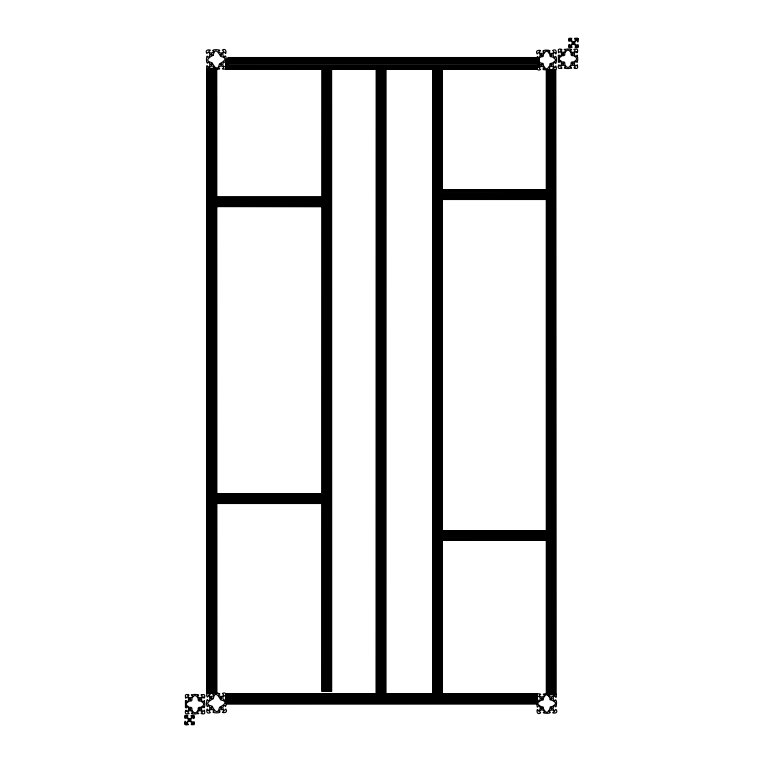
<?xml version="1.0" encoding="UTF-8"?>
<svg xmlns="http://www.w3.org/2000/svg" width="763" height="763" viewBox="0 0 763 763"><rect width="100%" height="100%" fill="white"/><g stroke="black" fill="none" stroke-linecap="round" stroke-linejoin="round"><path stroke-width="1.14" d="M212.515 68.737C213.707 69.757 222.853 69.252 218.685 68.145C218.256 65.399 224.026 65.341 223.626 68.145C218.914 69.109 229.034 70.845 225.81 65.513C223.597 69.7 220.85 62.213 224.932 61.898C225.838 66.4 227.202 55.604 225.009 55.852C224.246 60.411 220.65 51.455 224.932 52.227C225.896 56.948 227.632 46.829 222.3 50.053C226.487 52.256 219 55.012 218.685 50.921C223.187 50.015 212.391 48.66 212.639 50.844C217.197 51.617 208.242 55.203 209.014 50.921C213.735 49.967 203.616 48.222 206.84 53.553C209.043 49.366 211.79 56.863 207.708 57.168C206.802 52.676 205.447 63.463 207.631 63.215C208.404 58.665 211.99 67.621 207.708 66.839C206.515 62.032 205.314 72.809 210.454 68.737M552.546 694.263C557.686 690.191 556.485 700.968 555.292 696.161C551.01 695.379 554.596 704.335 555.369 699.785C557.553 699.537 556.198 710.324 555.292 705.832C553.747 705.365 552.555 708.264 553.423 709.542C555.493 713.5 554.73 708.255 556.284 709.714C559.212 714.673 549.322 713.033 553.986 712.079C554.758 707.797 545.803 711.383 550.361 712.156C550.609 714.34 539.813 712.985 544.315 712.079C544.782 710.534 541.873 709.342 540.605 710.21C536.647 712.28 541.892 711.517 540.423 713.071C535.473 715.999 537.114 706.109 538.068 710.773C539.67 711.211 540.929 708.112 539.775 706.872C537.991 703.476 537.19 710.277 537.009 705.079L537.009 693.805L226.144 693.805L226.144 703.858L537.009 703.848M212.515 68.508L213.955 68.145C214.47 63.834 205.705 67.468 210.454 68.508M550.485 694.492L549.045 694.855C548.53 699.166 557.295 695.532 552.546 694.492M548.225 69.652C553.423 69.471 546.623 68.67 550.018 66.886C551.258 65.742 554.358 66.991 553.919 68.594L552.479 68.966L552.546 694.568M210.407 693.529C207.422 691.879 205.295 695.16 207.412 697.144C208.452 692.394 212.085 701.159 207.774 700.653C206.868 696.152 205.505 706.948 207.698 706.691C208.461 702.141 212.057 711.097 207.774 710.315C206.811 705.603 205.075 715.723 210.407 712.499C206.22 710.296 213.716 707.539 214.022 711.621C209.52 712.537 220.316 713.891 220.068 711.698C215.519 710.935 224.475 707.339 223.693 711.621C218.971 712.585 229.1 714.321 225.867 708.989C223.664 713.176 220.917 705.689 224.999 705.374C225.905 709.876 227.269 699.08 225.075 699.328C224.312 703.887 220.717 694.931 224.999 695.703C225.962 700.424 227.698 690.305 222.367 693.529C226.554 695.732 219.067 698.488 218.752 694.406C223.254 693.491 212.457 692.136 212.705 694.33C217.255 695.093 208.299 698.679 209.081 694.406L210.521 694.034L210.426 68.432M537.638 63.787C538.678 59.037 542.312 67.802 538.001 67.297C537.038 62.576 535.302 72.695 540.633 69.471C536.446 67.268 543.933 64.512 544.248 68.594C541.453 68.346 543.609 70.339 545.001 69.652L555.969 69.538C557.028 68.06 555.493 63.644 554.997 67.525C552.298 66.944 552.65 62.146 555.226 62.347C556.132 66.848 557.495 56.052 555.302 56.309C554.539 60.859 550.943 51.903 555.226 52.685C556.189 57.397 557.925 47.277 552.593 50.501C556.78 52.704 549.284 55.461 548.979 51.379C553.48 50.463 542.684 49.109 542.932 51.302C547.481 52.065 538.525 55.661 539.307 51.379C544.029 50.415 533.9 48.679 537.133 54.011C539.336 49.824 542.083 57.311 538.001 57.626C536.894 53.458 536.399 62.604 537.41 63.787M555.474 69.652L555.855 694.568L545.717 694.797L543.647 697.592L543.199 699.986L540.805 700.434L538.01 702.504L538.01 704.43L540.805 706.5L543.323 707.091L543.647 709.332L545.946 712.232L547.643 712.137L549.713 709.332L550.304 706.815L552.546 706.5L555.445 704.201L555.35 702.504L552.546 700.434L550.037 699.843L549.713 697.592L547.414 694.702M539.145 67.192L539.145 57.54L228.28 57.54L228.28 67.192M228.28 57.645L539.145 57.597M228.28 57.778L539.145 57.778M228.28 57.94L539.145 57.94M228.28 58.131L539.145 58.131M228.28 58.284L539.145 58.341M228.28 58.703L539.145 58.703M228.28 59.142L539.145 59.142M228.28 59.295L539.145 59.333M228.347 59.352L225.962 59.361L225.962 69.004M225.962 59.59L539.145 59.533M225.962 60.296L228.347 60.153M225.962 60.515L228.347 60.515M228.28 60.668L539.145 60.754L228.28 60.821M225.962 60.954L539.145 60.964M225.962 61.107L539.145 61.221M225.962 61.345L539.145 61.345L228.28 61.431M228.28 61.65L539.145 61.65M228.28 61.889L539.145 61.889M228.28 62.366L539.145 62.366M225.962 62.776L539.145 62.843M225.962 63.043L539.145 63.081M225.962 63.243L539.145 63.3M225.962 63.463L539.145 63.386M228.28 63.51L539.145 63.501M225.962 63.701L539.145 63.758M225.962 64.178L228.347 64.178M225.962 64.655L228.347 64.655M225.962 64.893L228.347 64.893M225.962 65.198L539.145 65.198M225.962 65.313L228.347 65.313M228.28 65.399L539.145 65.437M225.962 65.57L539.145 65.58M228.28 66.028L539.145 66.028M228.28 66.247L322.377 66.247M325.954 66.247L328.328 66.247M331.905 66.247L539.145 66.247M228.28 66.391L539.145 66.391M228.28 66.591L539.145 66.591M228.28 66.791L322.377 66.791M325.954 66.791L328.328 66.791M330.713 66.791L539.145 66.791M228.28 66.953L322.377 66.953M325.954 66.953L328.328 67.192M331.905 66.953L539.145 66.953M225.962 67.01L322.434 67.01M539.145 67.087L331.905 67.125L537.963 67.192M225.962 67.249L322.434 67.211M225.962 67.392L322.434 67.392M331.962 67.392L536.828 67.392M225.962 67.84L322.434 67.84M331.962 67.84L536.828 67.84M225.962 68.203L322.434 68.203M331.962 68.203L536.828 68.203M225.962 68.298L322.434 68.403M331.962 68.298L536.828 68.298M216.692 693.462L207.031 693.462L207.05 68.432L216.692 68.432L216.673 693.462L216.511 68.432M225.962 68.412L322.434 68.546L225.962 68.603M376.035 68.517L331.962 68.556L536.828 68.603M379.612 68.546L383.179 68.412M385.563 68.546L433.203 68.508M442.731 68.517L536.828 68.412M225.962 68.823L322.434 68.804M331.962 68.765L536.828 68.765M225.962 68.899L322.434 68.994M331.962 69.004L536.828 68.975L536.828 67.01M441.834 189.901L545.869 189.949M441.834 190.044L545.869 190.025M441.834 190.292L545.869 190.302M441.834 190.34L545.869 190.33M441.834 190.645L545.869 190.645M441.834 191.008L545.869 191.008M441.834 191.446L545.869 191.599L441.834 191.637M441.834 191.837L545.869 191.837M441.834 193.268L545.869 193.268M441.834 193.516L545.869 193.64M441.834 193.726L545.869 193.726M441.834 193.955L545.869 193.955M441.834 194.183L545.869 194.183M441.834 194.67L545.869 194.67M441.834 195.156L545.869 195.156M441.834 195.385L545.869 195.385M441.834 195.614L545.869 195.7L441.834 195.805L441.834 199.496L545.869 199.496L545.869 189.844L441.834 189.844L441.834 193.64M441.834 196.072L545.869 196.072M217.341 197.216L321.385 197.216M217.341 197.531L321.385 197.531M441.834 197.503L545.869 197.503M441.834 197.703L545.869 197.741M441.834 197.894L545.869 197.894M217.341 197.989L321.385 197.989M217.341 198.199L321.385 198.199M441.834 198.332L545.869 198.332M217.341 198.638L321.385 198.638M545.869 198.695L441.834 198.695L545.869 198.905M217.341 198.8L321.385 198.828M217.341 199.029L321.385 199.029M545.869 199.009L441.834 199.048L545.869 199.095M441.834 199.257L545.869 199.315M217.341 200.326L321.385 200.326M217.341 200.431L321.385 200.459M217.341 200.526L321.385 200.526M217.341 200.707L321.385 200.726M217.341 200.917L321.385 200.831M217.341 201.146L321.385 201.146M217.341 201.384L321.385 201.384M217.341 201.861L321.385 201.861M217.341 202.348L321.385 202.348M217.341 202.586L321.385 202.586M217.341 202.805L321.385 202.805M217.341 203.015L321.385 203.006M217.341 203.292L321.385 203.273M217.341 204.703L321.385 204.703M217.341 204.932L321.385 204.904M217.341 205.085L321.385 205.085M217.341 205.524L321.385 205.524M217.341 205.743L321.385 205.743M217.341 205.886L321.385 205.886M217.341 206.191L321.385 206.191M217.341 206.458L321.385 206.496M217.341 206.582L321.385 206.678L321.385 197.035L217.341 197.054L217.341 206.697M320.498 494.014L216.454 493.966L320.498 493.899L320.498 503.561M216.454 494.138L320.498 494.138M216.454 494.395L320.498 494.395M216.454 494.71L320.498 494.653M216.454 495.073L320.498 495.073M216.454 495.511L320.498 495.511M216.454 495.893L320.498 495.893M216.454 497.323L320.498 497.295M216.454 497.581L320.498 497.581M216.454 498.01L320.498 498.01M216.454 498.249L320.498 498.249M216.454 498.725L320.498 498.725M216.454 499.212L320.498 499.212M216.454 499.45L320.498 499.45M216.454 499.67L320.498 499.765M216.454 499.879L320.498 499.87M216.454 500.137L320.498 500.137M216.454 501.568L320.498 501.568M216.454 501.796L320.498 501.768M216.454 501.949L320.498 501.949M216.454 502.388L320.498 502.388M216.454 502.607L320.498 502.607M216.454 502.75L320.498 502.75M216.454 503.055L320.498 503.055M216.454 503.322L320.498 503.38M216.454 503.494L320.498 503.494M442.349 530.743L546.394 530.686M442.349 530.857L546.394 530.914M442.349 531.134L546.394 531.134L442.349 531.267M442.349 531.84L546.394 531.84M442.349 532.278L546.394 532.278M442.349 532.469L546.394 532.431M442.349 532.669L546.394 532.669M442.349 533.766L546.394 533.804M442.349 533.89L546.394 533.957M442.349 534.071L546.394 534.1M442.349 534.167L546.394 534.167M442.349 534.472L546.394 534.348M442.349 534.558L546.394 534.558M442.349 534.787L546.394 534.787M442.349 535.016L546.394 535.016M442.349 535.502L546.394 535.502M442.349 535.988L546.394 535.988M442.349 536.217L546.394 536.217M442.349 536.446L546.394 536.532M442.349 536.647L546.394 536.656M442.349 536.904L546.394 536.904M442.349 538.335L546.394 538.335M442.349 538.535L546.394 538.573M442.349 538.726L546.394 538.726M442.349 539.164L546.394 539.164M442.349 539.527L546.394 539.527M442.349 539.87L546.394 539.88M442.349 539.927L546.394 539.927M442.349 540.128L546.394 540.09M442.349 540.261L546.394 540.318M226.144 694.034L537.009 694.034M226.144 694.206L537.009 694.206M226.144 694.397L537.009 694.397M226.144 694.549L537.009 694.607C537.4 692.518 543.323 694.692 539.374 694.855C538.974 697.659 544.744 697.601 544.315 694.855C540.147 693.748 549.293 693.243 550.485 694.263M226.144 694.969L537.009 694.969M226.144 695.408L537.009 695.408C537.19 700.606 537.991 693.805 539.775 697.201C540.929 698.441 539.67 701.54 538.068 701.102C538.325 698.298 536.332 700.463 537.009 701.855L226.144 701.846M226.144 695.56L537.009 695.598M226.144 695.799L537.009 695.799M226.144 697.086L537.009 697.02M226.144 697.201L537.009 697.229M226.144 697.306L537.009 697.306M537.009 697.487L226.144 697.496L537.009 697.697M226.144 697.916L537.009 697.916M226.144 698.155L537.009 698.155M226.144 698.631L537.009 698.631M226.144 699.108L537.009 699.108M226.144 699.337L537.009 699.337M226.144 699.566L537.009 699.566M226.144 699.766L537.009 699.652M226.144 700.024L537.009 699.957M226.144 701.464L537.009 701.464M226.144 701.702L537.009 701.655M226.144 702.294L537.009 702.294M226.144 702.513L537.009 702.656M226.144 702.857L537.009 702.857M537.009 703.057L226.144 703.114L537.009 703.276M226.144 703.448L537.009 703.4M226.144 703.457L537.009 703.457M226.144 703.658L537.009 703.629M538.173 61.05L537.944 59.028L540.748 56.958L543.132 56.51L543.58 54.116L545.879 51.216L547.576 51.312L549.646 54.116L550.237 56.634L552.479 56.958L555.378 59.247L555.283 60.954L552.479 63.014L549.97 63.606L549.646 65.856L547.348 68.756L545.65 68.66L543.58 65.856L543.132 63.463L540.748 63.014L538.506 61.05M552.593 69.471L554.672 69.652M555.731 69.538L555.731 694.568M555.464 69.538L555.464 694.568M555.216 693.376L555.216 69.538L555.159 694.568M554.796 69.538L554.796 693.376M554.358 69.538L554.358 694.568M554.176 69.538L554.176 694.568M553.976 69.538L553.976 694.568M552.679 69.538L552.755 694.568M552.174 69.538L552.288 694.568M552.078 69.538L552.078 694.568M551.859 69.538L551.859 694.568M551.62 69.538L551.62 694.568M551.134 69.538L551.134 694.568M550.657 69.538L550.657 694.568M550.419 69.538L550.419 694.568M550.19 69.538L550.104 694.568M549.989 69.538L549.989 694.568M549.799 69.538L549.799 694.568M549.732 69.538L549.732 694.568M548.301 69.538L548.301 694.568M548.101 69.538L548.101 694.568M547.92 69.538L547.92 694.568M547.481 69.538L547.481 693.376M547.262 69.538L547.262 694.568M547.119 69.538L547.119 694.568M546.804 69.538L546.804 694.568M546.508 69.538L546.489 694.568M546.337 69.538L546.375 694.568M442.435 69.013L442.435 190.445M442.435 198.781L442.426 694.034M442.235 69.013L442.235 694.034M441.939 69.013L441.939 694.034M441.624 69.013L441.624 694.034M441.491 69.013L441.491 190.445M441.491 198.781L441.491 694.034M441.272 69.013L441.272 694.034M440.833 69.013L440.833 694.034M440.642 69.013L440.671 694.034M440.442 69.013L440.442 694.034M439.04 694.034L439.011 69.013L438.944 694.034M438.754 69.013L438.763 694.034M438.553 69.013L438.639 694.034M438.324 69.013L438.324 694.034M438.086 69.013L438.086 694.034M437.609 69.013L437.609 694.034M437.123 69.013L437.123 694.034M436.884 69.013L436.884 694.034M436.665 69.013L436.665 694.034M436.455 69.013L436.579 694.034M436.207 69.013L436.178 694.034M436.064 69.013L436.064 694.034M434.767 69.013L434.767 694.034M434.538 69.013L434.567 694.034M434.385 69.013L434.385 694.034M433.947 69.013L433.947 694.034M433.727 69.013L433.584 694.034M433.527 69.013L433.527 694.034M433.279 69.013L433.279 694.034M432.983 69.013L432.983 694.034M432.84 69.013L432.888 694.034M432.783 69.013L432.783 694.034M385.868 69.004L385.801 694.034M385.63 69.004L385.63 694.034M385.372 69.004L385.372 694.034M384.705 69.004L384.705 694.034M384.266 69.004L384.266 694.034M384.113 69.004L384.075 694.034M383.875 69.004L383.875 694.034M382.587 69.004L382.587 694.034M382.473 69.004L382.444 694.034M382.377 69.004L382.377 694.034M382.187 69.004L382.177 694.034M382.072 69.004L381.986 694.034M381.758 69.004L381.758 694.034M381.529 69.004L381.529 694.034M381.042 69.004L381.042 694.034M380.556 69.004L380.556 694.034M380.327 69.004L380.327 694.034M380.098 69.004L380.098 694.034L379.888 69.004M379.612 69.004L379.64 694.034M378.21 69.004L378.21 694.034M377.971 69.004L378.009 694.034M377.819 69.004L377.819 694.034M377.38 69.004L377.38 694.034M377.16 69.004L377.16 694.034M377.017 69.004L377.017 694.034M376.712 69.004L376.712 694.034M376.455 69.004L376.417 694.034M376.273 69.004L376.216 694.034M331.609 66.391L331.676 691.412L322.024 691.412L322.129 66.391M331.438 66.391L331.438 691.412M331.18 66.391L331.18 691.412M330.923 66.391L330.923 691.412M330.865 66.391L330.865 691.412M330.513 66.391L330.513 691.412M330.074 66.391L330.074 691.412M329.912 66.391L329.883 691.412M329.683 66.391L329.683 691.412M328.462 66.391L328.395 691.412M328.281 66.391L328.252 691.412L328.185 66.391M327.985 66.391L327.88 691.412L327.794 66.391M327.565 66.391L327.565 691.412M327.327 66.391L327.327 691.412M326.85 66.391L326.85 691.412M326.364 66.391L326.364 691.412M326.125 66.391L326.125 691.412M325.906 66.391L325.82 691.412M325.696 66.391L325.706 691.412M325.439 66.391L325.439 691.412M324.008 66.391L324.008 691.412M323.808 66.391L323.779 691.412M323.626 66.391L323.626 691.412M323.188 66.391L323.188 691.412M322.968 66.391L322.968 691.412M322.825 66.391L322.825 691.412M322.52 66.391L322.52 691.412M322.253 66.391L322.205 691.412M216.196 68.432L216.196 693.462M215.881 68.432L215.881 693.462M215.738 68.432L215.738 693.462M215.519 69.624L215.519 693.462M215.08 68.432L215.08 693.462M214.899 68.432L214.928 693.462M214.699 68.432L214.699 693.462M213.268 68.432L213.268 693.462M213.201 68.432L213.201 693.462M213.011 68.432L213.011 693.462M212.896 68.432L212.81 693.462M212.581 68.432L212.581 693.462M212.343 68.432L212.343 693.462M211.866 68.432L211.866 693.462M211.38 68.432L211.38 693.462M211.141 68.432L211.141 693.462M210.922 68.432L210.922 693.462M210.826 68.432L210.722 693.462M210.712 68.432L210.712 693.462M210.321 68.432L210.245 693.462M209.024 68.432L209.024 693.462M208.824 68.432L208.824 693.462M208.795 69.624L208.795 693.462M208.642 68.432L208.642 693.462M208.204 69.624L208.204 693.462M207.841 68.432L207.784 693.462M207.536 68.432L207.536 693.462M207.269 68.432L207.269 693.462M207.097 68.432L207.145 693.462M184.694 723.238C184.188 725.708 187.173 724.592 188.385 724.669C188.49 723.229 184.98 724.03 188.184 721.712A1.202 1.202 0 0 1 189.043 721.359L190.006 721.359A1.202 1.202 0 0 1 190.855 721.712C193.249 724.221 188.423 725.117 194.117 724.612C194.641 718.946 193.668 723.715 191.217 721.359A1.202 1.202 0 0 1 190.864 720.51L190.96 719.08L192.629 717.411C193.859 719.795 194.689 718.307 194.117 715.427C191.284 714.817 189.72 715.732 192.133 716.924L190.674 718.479A1.202 1.202 0 0 1 190.006 718.679L189.043 718.679A1.202 1.202 0 0 1 188.184 718.326C185.848 715.837 190.559 714.912 184.923 715.427C184.369 721.035 185.39 716.39 187.822 718.698A1.202 1.202 0 0 1 188.175 719.547L188.175 720.501A1.202 1.202 0 0 1 187.822 721.35C185.457 725.26 185.104 717.878 184.694 723.238M578.306 38.951C577.629 46.562 577.953 37.149 575.178 41.65A1.202 1.202 0 0 0 574.825 42.499L574.825 43.453A1.202 1.202 0 0 0 575.178 44.302C577.61 46.61 578.631 41.965 578.077 47.573C572.441 48.088 577.152 47.163 574.816 44.674A1.202 1.202 0 0 0 573.957 44.321L572.994 44.321A1.202 1.202 0 0 0 572.326 44.521L570.867 46.076C573.28 47.268 571.716 48.183 568.883 47.573C568.311 44.693 569.141 43.205 570.371 45.589L572.04 43.92L572.136 42.49A1.202 1.202 0 0 0 571.783 41.641C569.332 39.285 568.359 44.054 568.883 38.388C574.577 37.883 569.751 38.779 572.145 41.288A1.202 1.202 0 0 0 572.994 41.641L573.957 41.641A1.202 1.202 0 0 0 574.816 41.288L576.084 39.314L574.625 39.132L574.615 38.331L577.715 38.179L578.306 38.951M185.438 700.796L185.438 707.625L186.363 707.892L186.658 706.338L188.146 707.616A1.202 1.202 0 0 1 188.499 708.465L188.499 709.619A1.202 1.202 0 0 1 188.146 710.467L186.439 711.517C186.248 707.711 184.293 713.071 185.981 713.853C193.049 713.739 185.438 713.176 188.785 711.106A1.202 1.202 0 0 1 189.634 710.754L190.788 710.754A1.202 1.202 0 0 1 191.637 711.106L192.686 712.823C188.308 713.519 196.244 714.521 196.844 713.682C202.004 713.825 194.737 712.718 198.456 711.106A1.202 1.202 0 0 1 199.305 710.754L200.45 710.754A1.202 1.202 0 0 1 201.308 711.106L202.348 712.823C198.552 713.004 203.902 714.969 204.684 713.271C204.579 706.204 204.007 713.815 201.947 710.467A1.202 1.202 0 0 1 201.594 709.619L201.594 708.465A1.202 1.202 0 0 1 201.947 707.616L203.654 706.576C204.36 710.944 205.352 703.009 204.522 702.408C204.665 697.248 203.549 704.516 201.947 700.796A1.202 1.202 0 0 1 201.594 699.948L201.594 698.803A1.202 1.202 0 0 1 201.947 697.945L203.654 696.905C203.845 700.701 205.8 695.351 204.112 694.568C197.045 694.673 204.656 695.246 201.308 697.306A1.202 1.202 0 0 1 200.45 697.659L199.305 697.659A1.202 1.202 0 0 1 198.456 697.306L197.407 695.598C201.785 694.893 193.84 693.901 193.249 694.731C188.089 694.597 195.357 695.703 191.637 697.306A1.202 1.202 0 0 1 190.788 697.659L189.634 697.659A1.202 1.202 0 0 1 188.785 697.306L187.736 695.598C191.542 695.408 186.191 693.453 185.399 695.141C185.514 702.218 186.077 694.597 188.146 697.945A1.202 1.202 0 0 1 188.499 698.803L188.499 699.948A1.202 1.202 0 0 1 188.146 700.796L186.773 702.084L186.363 700.529L185.438 700.796M558.354 55.375L558.354 62.204L559.269 62.471L559.575 60.916L561.053 62.204A1.202 1.202 0 0 1 561.406 63.052L561.406 64.197A1.202 1.202 0 0 1 561.053 65.055L559.346 66.095C559.155 62.299 557.2 67.649 558.888 68.432C565.955 68.327 558.344 67.754 561.692 65.694A1.202 1.202 0 0 1 562.55 65.341L563.695 65.341A1.202 1.202 0 0 1 564.544 65.694L565.593 67.402C561.215 68.107 569.16 69.099 569.751 68.269C574.911 68.403 567.643 67.297 571.363 65.694A1.202 1.202 0 0 1 572.212 65.341L573.366 65.341A1.202 1.202 0 0 1 574.215 65.694L575.264 67.402C571.458 67.592 576.809 69.547 577.601 67.859C577.486 60.782 576.923 68.403 574.854 65.055A1.202 1.202 0 0 1 574.501 64.197L574.501 63.052A1.202 1.202 0 0 1 574.854 62.204L576.561 61.154C577.267 65.532 578.259 57.587 577.429 56.996C577.572 51.836 576.466 59.094 574.854 55.384A1.202 1.202 0 0 1 574.501 54.535L574.501 53.381A1.202 1.202 0 0 1 574.854 52.533L576.561 51.483C576.752 55.289 578.707 49.929 577.019 49.147C569.951 49.261 577.562 49.824 574.215 51.894A1.202 1.202 0 0 1 573.366 52.246L572.212 52.246A1.202 1.202 0 0 1 571.363 51.894L570.314 50.177C574.692 49.481 566.756 48.479 566.156 49.318C560.996 49.175 568.263 50.282 564.544 51.894A1.202 1.202 0 0 1 563.695 52.246L562.55 52.246A1.202 1.202 0 0 1 561.692 51.894L560.652 50.177C564.448 49.996 559.098 48.031 558.316 49.729C558.421 56.796 558.993 49.185 561.053 52.533A1.202 1.202 0 0 1 561.406 53.381L561.406 54.535A1.202 1.202 0 0 1 561.053 55.384L559.689 56.662L559.269 55.108L558.354 55.375M186.515 715.713L186.449 717.02L185.142 716.953L185.438 715.789L186.515 715.713M192.581 723.028L192.524 724.325L193.592 724.259L193.888 723.095L192.581 723.028M570.476 38.675L570.419 39.972L569.112 39.905L569.408 38.741L570.476 38.675M576.551 45.98L576.485 47.287L577.562 47.211L577.858 46.047L576.551 45.98M213.201 55.203C209.615 57.149 203.473 60.906 211.99 62.661C213.936 66.238 217.684 72.38 219.448 63.873C223.025 61.927 229.167 58.169 220.66 56.414C218.714 52.828 214.956 46.686 213.201 55.203M213.268 698.679C209.682 700.625 203.54 704.383 212.057 706.137C214.002 709.714 217.751 715.866 219.506 707.349C223.092 705.403 229.234 701.645 220.726 699.89C218.771 696.304 215.023 690.162 213.268 698.679M210.674 54.526C211.856 57.635 213.02 52.17 210.674 54.526M210.674 64.197C211.856 67.306 213.02 61.832 210.674 64.197M220.345 54.526C221.528 57.635 222.691 52.17 220.345 54.526M220.345 64.197C221.528 67.306 222.691 61.832 220.345 64.197M189.396 699.204C190.578 702.313 191.742 696.838 189.396 699.204M189.396 708.875C190.578 711.984 191.742 706.509 189.396 708.875M188.709 719.852C189.882 722.962 191.046 717.487 188.709 719.852M199.067 699.204C200.249 702.313 201.413 696.838 199.067 699.204M199.067 708.875C200.249 711.984 201.413 706.509 199.067 708.875M210.741 698.002C211.923 701.121 213.087 695.646 210.741 698.002M210.741 707.673C211.923 710.782 213.087 705.317 210.741 707.673M220.412 698.002C221.585 701.121 222.748 695.646 220.412 698.002M220.412 707.673C221.585 710.782 222.748 705.317 220.412 707.673M540.967 54.984C542.15 58.093 543.313 52.618 540.967 54.984M540.967 64.645C542.15 67.764 543.313 62.289 540.967 64.645M550.638 54.984C551.811 58.093 552.975 52.618 550.638 54.984M550.638 64.645C551.811 67.764 552.975 62.289 550.638 64.645M562.312 53.782C563.485 56.891 564.649 51.426 562.312 53.782M562.312 63.453C563.485 66.562 564.649 61.088 562.312 63.453M572.67 42.804C573.852 45.914 575.016 40.439 572.67 42.804M571.983 53.782C573.156 56.891 574.32 51.426 571.983 53.782M571.983 63.453C573.156 66.562 574.32 61.088 571.983 63.453M541.034 698.46C542.207 701.569 543.37 696.094 541.034 698.46M541.034 708.131C542.207 711.24 543.37 705.765 541.034 708.131M550.705 698.46C551.878 701.569 553.041 696.094 550.705 698.46M550.705 708.131C551.878 711.24 553.041 705.765 550.705 708.131M186.372 703.248L186.372 705.174L188.785 706.977A1.202 1.202 0 0 0 189.634 707.33L190.712 707.33A1.211 1.211 0 0 1 191.923 708.541L191.923 709.619A1.211 1.211 0 0 0 192.276 710.467C193.678 713.615 196.415 713.615 197.817 710.467A1.211 1.211 0 0 0 198.17 709.619L198.17 708.541A1.211 1.211 0 0 1 199.381 707.33L200.45 707.33A1.202 1.202 0 0 0 201.308 706.977C204.455 705.584 204.455 702.837 201.308 701.435A1.202 1.202 0 0 0 200.45 701.083L199.381 701.083A1.211 1.211 0 0 1 198.17 699.871L198.17 698.803A1.211 1.211 0 0 0 197.817 697.945C196.415 694.797 193.678 694.797 192.276 697.945A1.211 1.211 0 0 0 191.923 698.803L191.923 699.871A1.211 1.211 0 0 1 190.712 701.083L189.634 701.083A1.202 1.202 0 0 0 188.785 701.435L186.372 703.248M559.279 57.826L559.279 59.752L561.692 61.565A1.202 1.202 0 0 0 562.55 61.917L563.619 61.917A1.211 1.211 0 0 1 564.83 63.129L564.83 64.197A1.211 1.211 0 0 0 565.183 65.055C566.585 68.203 569.322 68.203 570.724 65.055A1.211 1.211 0 0 0 571.077 64.197L571.077 63.129A1.211 1.211 0 0 1 572.288 61.917L573.366 61.917A1.202 1.202 0 0 0 574.215 61.565C577.362 60.163 577.362 57.416 574.215 56.023A1.202 1.202 0 0 0 573.366 55.67L572.288 55.67A1.211 1.211 0 0 1 571.077 54.459L571.077 53.381A1.211 1.211 0 0 0 570.724 52.533C569.322 49.385 566.585 49.385 565.183 52.533A1.211 1.211 0 0 0 564.83 53.381L564.83 54.459A1.211 1.211 0 0 1 563.619 55.67L562.55 55.67A1.202 1.202 0 0 0 561.692 56.023L559.279 57.826M577.143 38.608L576.485 38.675L576.551 39.972L577.858 39.905L577.143 38.608M570.476 47.287L569.408 47.211L569.112 46.047L570.419 45.98L570.476 47.287M193.182 715.656L192.524 715.713L192.581 717.02L193.888 716.953L193.182 715.656M186.515 724.325L185.438 724.259L185.142 723.095L186.449 723.028L186.515 724.325M228.347 59.8L225.962 59.81L228.347 59.867M321.385 197.789L217.341 197.789L321.385 197.846M320.498 495.664L216.454 495.664L320.498 495.692M320.498 497.114L216.454 497.114L320.498 497.19M320.498 497.695L216.454 497.695L320.498 497.781M546.394 531.42L442.349 531.42L546.394 531.477M385.124 694.034L385.124 69.004L385.067 694.034"/></g></svg>
